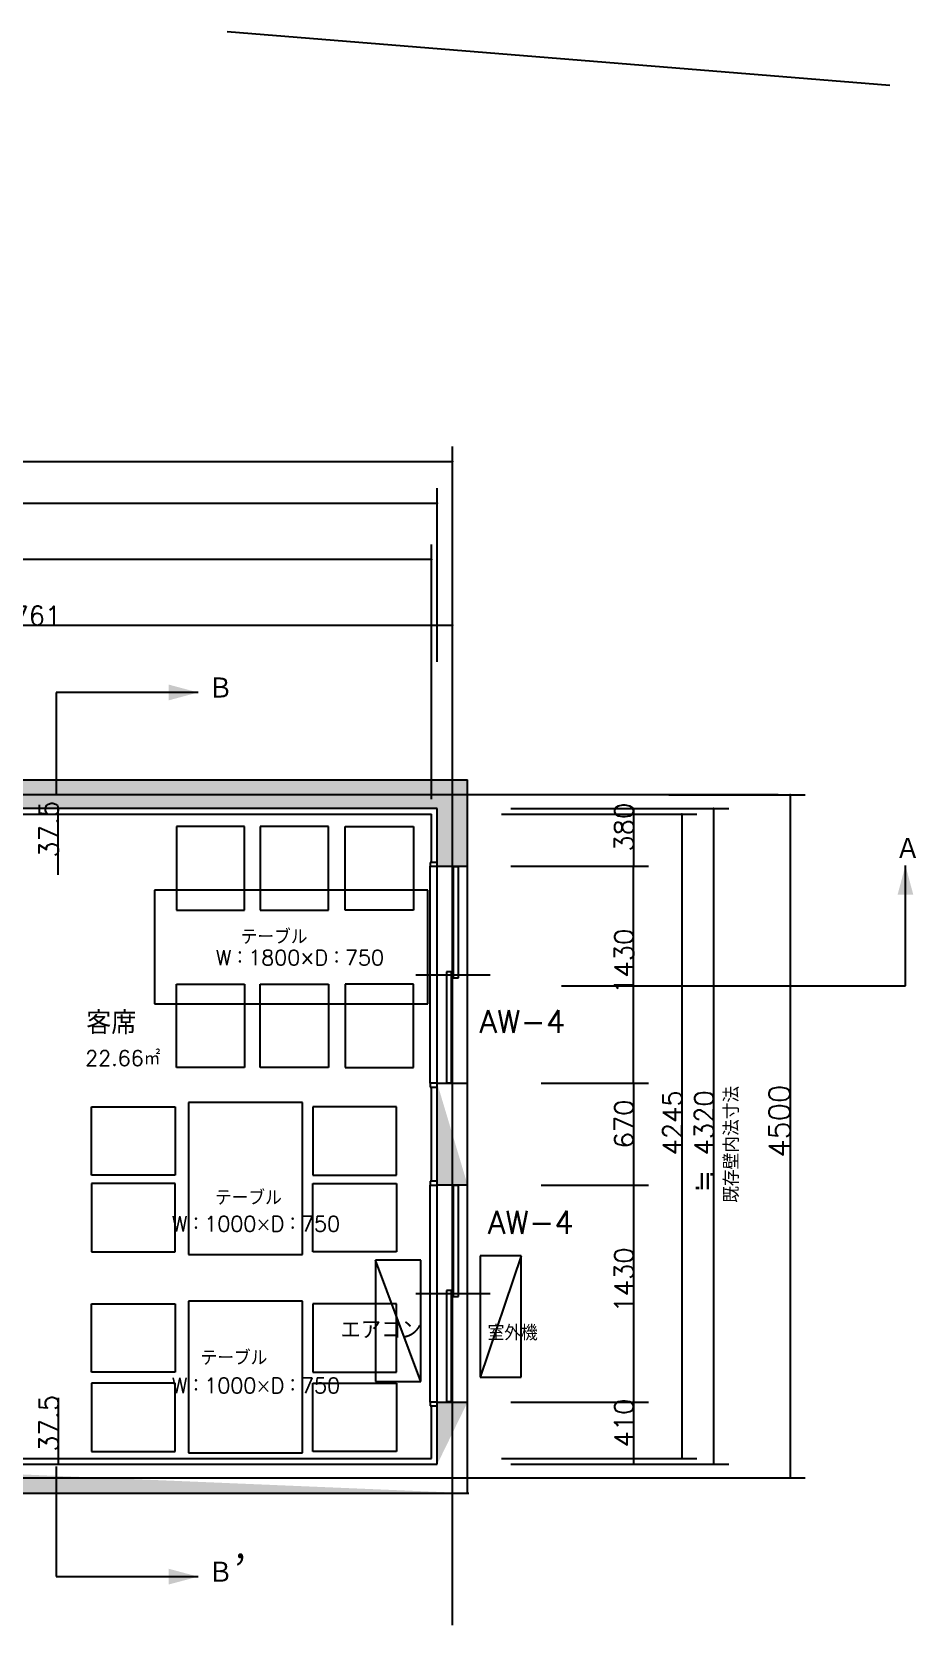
# Model space of a CAD drawing. Extents: x -22351 to 30820, y -9 to 16424.
# Drawn here: x 14229 to 20054, y 5928 to 16424 of the extents above; entities that cross this region are included whole.
import ezdxf

# ---------------------------------------------------------------- set-up
doc = ezdxf.new("R2010")
doc.units = 0
doc.header["$LTSCALE"] = 50
doc.header["$MEASUREMENT"] = 0
doc.layers.get('0').update_dxf_attribs({"linetype": 'CONTINUOUS'})
doc.styles.get("Standard").update_dxf_attribs({"font": 'txt', "bigfont": 'bigfont.shx'})

msp = doc.modelspace()

# ---------------------------------------------------------------- linework, layer by layer
at = {"linetype": 'ByBlock'}
for p, q in [((19880.6, 16069.8), (15515.9, 16424)), ((16999, 11894), (16999, 13693.4)), ((7459, 13593.4), (16999, 13593.4)), ((16899, 12273), (16899, 13419)), ((7559, 13319), (16899, 13319)), ((16861.5, 11369.8), (16861.5, 13047)), ((16861.5, 12947), (7596.5, 12947)), ((16999, 11819.8), (16999, 12615.5)), ((11238, 12515.5), (16999, 12515.5)), ((15323.7, 12072), (14387.7, 12072)), ((14387.7, 12072), (14387.7, 11397.3)), ((15323.7, 12072), (15323.7, 12072)), ((16999, 5927.7), (16999, 12086.6)), ((6459, 11497.3), (17099, 11497.3)), ((17099, 6797.3), (17099, 11497.3)), ((19145, 11397.3), (4500, 11397.3)), ((18423.8, 11397.3), (19323.8, 11397.3)), ((19223.8, 11397.3), (19223.8, 6897.3)), ((16899, 11307.3), (7559, 11307.3)), ((7596.5, 11269.8), (16861.5, 11269.8)), ((14402.7, 10869.8), (14402.7, 11307.3)), ((16861.5, 10952.3), (16861.5, 11269.8)), ((16899, 6987.3), (16899, 11307.3)), ((17322.3, 11269.8), (18610, 11269.8)), ((17384.1, 11307.3), (18819.9, 11307.3)), ((17384.1, 11307.3), (18291.5, 11307.3)), ((18191.5, 11307.3), (18191.5, 10927.3)), ((18510, 11269.8), (18510, 7024.8)), ((18719.9, 11307.3), (18719.9, 6987.3)), ((15630.4, 11188.3), (15180.4, 11188.3)), ((15180.4, 11188.3), (15180.4, 10638.3)), ((15630.4, 10638.3), (15630.4, 11188.3)), ((16182.4, 11188.3), (15732.4, 11188.3)), ((15732.4, 11188.3), (15732.4, 10638.3)), ((16182.4, 10638.3), (16182.4, 11188.3)), ((16292, 10638.3), (16292, 11188.3)), ((16292, 11188.3), (16742, 11188.3)), ((16742, 11188.3), (16742, 10638.3)), ((16899, 10952.3), (16851.5, 10952.3)), ((16851.5, 10952.3), (16851.5, 10927.3)), ((16851.5, 10927.3), (16899, 10927.3)), ((16851.5, 9497.9), (16851.5, 10927.3)), ((16899, 10927.3), (16899, 10952.3)), ((16899, 10927.3), (17099, 10927.3)), ((17039, 10923.4), (17004, 10923.4)), ((17004, 10923.4), (17004, 10192.3)), ((17039, 10192.3), (17039, 10923.4)), ((17384.1, 10927.3), (18291.5, 10927.3)), ((17584.1, 10927.3), (18291.5, 10927.3)), ((18191.5, 9497.3), (18191.5, 10927.3)), ((19983.5, 10139), (19983.5, 10932.7)), ((19983.5, 10932.7), (19983.5, 10932.7)), ((16837.2, 10769.8), (15037.2, 10769.8)), ((15037.2, 10769.8), (15037.2, 10019.8)), ((16837.2, 10019.8), (16837.2, 10769.8)), ((15180.4, 10638.3), (15630.4, 10638.3)), ((15732.4, 10638.3), (16182.4, 10638.3)), ((16742, 10638.3), (16292, 10638.3)), ((16758.4, 10212.3), (17247.4, 10212.3)), ((16994, 10232.3), (16959, 10232.3)), ((16959, 10232.3), (16959, 9500.8)), ((16994, 9500.8), (16994, 10232.3)), ((17004, 10192.3), (17039, 10192.3)), ((15180.4, 9601.3), (15180.4, 10151.3)), ((15180.4, 10151.3), (15630.4, 10151.3)), ((15630.4, 10151.3), (15630.4, 9601.3)), ((15732.4, 9601.3), (15732.4, 10151.3)), ((15732.4, 10151.3), (16182.4, 10151.3)), ((16182.4, 10151.3), (16182.4, 9601.3)), ((16292, 10151.3), (16292, 9601.3)), ((16742, 10151.3), (16292, 10151.3)), ((16742, 9601.3), (16742, 10151.3)), ((17717.6, 10139), (19983.5, 10139)), ((15037.2, 10019.8), (16837.2, 10019.8)), ((15630.4, 9601.3), (15180.4, 9601.3)), ((16182.4, 9601.3), (15732.4, 9601.3)), ((16292, 9601.3), (16742, 9601.3)), ((16899, 9497.9), (16851.5, 9497.9)), ((16851.5, 9497.9), (16851.5, 9472.9)), ((16851.5, 9472.9), (16899, 9472.9)), ((16861.5, 8852.3), (16861.5, 9472.9)), ((16899, 9472.9), (16899, 9497.9)), ((16899, 9497.3), (17099, 9497.3)), ((16959, 9500.8), (16994, 9500.8)), ((17584.1, 9497.3), (18291.5, 9497.3)), ((17584.1, 9497.3), (18291.5, 9497.3)), ((18191.5, 9497.3), (18191.5, 8827.3)), ((14621.7, 8892.8), (14621.7, 9342.8)), ((14621.7, 9342.8), (15171.7, 9342.8)), ((15171.7, 9342.8), (15171.7, 8892.8)), ((16011.5, 9369.8), (15261.5, 9369.8)), ((15261.5, 9369.8), (15261.5, 8369.8)), ((16011.5, 8369.8), (16011.5, 9369.8)), ((16629.8, 9342.8), (16079.8, 9342.8)), ((16079.8, 9342.8), (16079.8, 8892.8)), ((16629.8, 8892.8), (16629.8, 9342.8)), ((15171.7, 8892.8), (14621.7, 8892.8)), ((15171.7, 8836.3), (14621.7, 8836.3)), ((14621.7, 8836.3), (14621.7, 8386.3)), ((15171.7, 8386.3), (15171.7, 8836.3)), ((16079.8, 8892.8), (16629.8, 8892.8)), ((16079.8, 8836.3), (16629.8, 8836.3)), ((16079.8, 8386.3), (16079.8, 8836.3)), ((16629.8, 8836.3), (16629.8, 8386.3)), ((16899, 8852.3), (16851.5, 8852.3)), ((16851.5, 8852.3), (16851.5, 8827.3)), ((16851.5, 8827.3), (16899, 8827.3)), ((16851.5, 7397.6), (16851.5, 8827.3)), ((16899, 8827.3), (16899, 8852.3)), ((17099, 8827.3), (16899, 8827.3)), ((17039, 8823.4), (17004, 8823.4)), ((17004, 8823.4), (17004, 8092.3)), ((17039, 8092.3), (17039, 8823.4)), ((17584.1, 8827.3), (18291.5, 8827.3)), ((17584.1, 8827.3), (18291.5, 8827.3)), ((18191.5, 8827.3), (18191.5, 7397.3)), ((14621.7, 8386.3), (15171.7, 8386.3)), ((15261.5, 8369.8), (16011.5, 8369.8)), ((16629.8, 8386.3), (16079.8, 8386.3)), ((16791.6, 8332.7), (16491.6, 8332.7)), ((16491.6, 8332.7), (16491.6, 7532.7)), ((16791.6, 7532.7), (16491.6, 8332.7)), ((16791.6, 7532.7), (16791.6, 8332.7)), ((17452.2, 8361.7), (17182.2, 8361.7)), ((17182.2, 8361.7), (17182.2, 7562.2)), ((17452.2, 8361.7), (17182.2, 7562.2)), ((17452.2, 7562.2), (17452.2, 8361.7)), ((16758.4, 8112.3), (17247.4, 8112.3)), ((16994, 8132.3), (16959, 8132.3)), ((16959, 8132.3), (16959, 7400.8)), ((16994, 7400.8), (16994, 8132.3)), ((17004, 8092.3), (17039, 8092.3)), ((14621.7, 7593.7), (14621.7, 8043.7)), ((14621.7, 8043.7), (15171.7, 8043.7)), ((15171.7, 8043.7), (15171.7, 7593.7)), ((16011.5, 8062.5), (15261.5, 8062.5)), ((15261.5, 8062.5), (15261.5, 7062.5)), ((16011.5, 7062.5), (16011.5, 8062.5)), ((16629.8, 8043.7), (16079.8, 8043.7)), ((16079.8, 8043.7), (16079.8, 7593.7)), ((16629.8, 7593.7), (16629.8, 8043.7)), ((15171.7, 7593.7), (14621.7, 7593.7)), ((16079.8, 7593.7), (16629.8, 7593.7)), ((17182.2, 7562.2), (17452.2, 7562.2)), ((15171.7, 7520.9), (14621.7, 7520.9)), ((14621.7, 7520.9), (14621.7, 7070.9)), ((15171.7, 7070.9), (15171.7, 7520.9)), ((16079.8, 7520.9), (16629.8, 7520.9)), ((16079.8, 7070.9), (16079.8, 7520.9)), ((16491.6, 7532.7), (16791.6, 7532.7)), ((16629.8, 7520.9), (16629.8, 7070.9)), ((14402.7, 7424.8), (14402.7, 6987.3)), ((16899, 7397.6), (16851.5, 7397.6)), ((16851.5, 7397.6), (16851.5, 7372.6)), ((16851.5, 7372.6), (16899, 7372.6)), ((16861.5, 7024.8), (16861.5, 7372.6)), ((16899, 7372.6), (16899, 7397.6)), ((16899, 7397.3), (17099, 7397.3)), ((16959, 7400.8), (16994, 7400.8)), ((17384.1, 7397.3), (18291.5, 7397.3)), ((17584.1, 7397.3), (18291.5, 7397.3)), ((18191.5, 7397.3), (18191.5, 6987.3)), ((14621.7, 7070.9), (15171.7, 7070.9)), ((15261.5, 7062.5), (16011.5, 7062.5)), ((16629.8, 7070.9), (16079.8, 7070.9)), ((7559, 6987.3), (16899, 6987.3)), ((12894, 7024.8), (16861.5, 7024.8)), ((14387.7, 6972.3), (14387.7, 6247.2)), ((17322.3, 7024.8), (18610, 7024.8)), ((17384.1, 6987.3), (18819.9, 6987.3)), ((17384.1, 6987.3), (18291.5, 6987.3)), ((4217.5, 6897.3), (19223.8, 6897.3)), ((18423.8, 6897.3), (19323.8, 6897.3)), ((7359, 6797.3), (17108.3, 6797.3)), ((14387.7, 6247.2), (15323.7, 6247.2)), ((15323.7, 6247.2), (15323.7, 6247.2))]:
    msp.add_line(p, q, dxfattribs=at)
for p in [(16999, 13593.4), (16899, 13319), (16861.5, 12947), (16999, 12515.5), (19223.8, 11397.3), (14402.7, 11307.3), (14402.7, 11269.8), (18191.5, 11307.3), (18510, 11269.8), (18719.9, 11307.3), (18191.5, 10927.3), (18191.5, 10927.3), (18191.5, 9497.3), (18191.5, 9497.3), (18191.5, 8827.3), (18191.5, 8827.3), (18191.5, 7397.3), (18191.5, 7397.3), (14402.7, 7024.8), (14402.7, 6987.3), (18191.5, 6987.3), (18510, 7024.8), (18719.9, 6987.3), (19223.8, 6897.3)]:
    msp.add_point(p, dxfattribs=at)
for points in [[(15130.5, 12020.3), (15130.5, 12123.8), (15323.7, 12072)], [(17099, 11497.3), (7359, 11497.3), (16899, 11307.3), (7559, 11307.3)], [(16899, 11307.3), (16899, 10927.3), (17099, 11497.3), (17099, 10927.3)], [(19931.7, 10739.5), (19983.5, 10932.7), (20035.3, 10739.5)], [(16899, 9497.3), (17099, 8827.3), (16899, 8827.3)], [(16899, 6987.3), (17099, 7397.3), (16899, 7397.3)], [(12570, 6987.3), (17099, 6797.3), (12570, 6797.3)], [(15130.5, 6195.5), (15130.5, 6299), (15323.7, 6247.2)]]:
    msp.add_solid(points, dxfattribs=at)

# ---------------------------------------------------------------- texts
for s, height, p in [('5761', 125, (13993.5, 12515.5)), ('Ｂ', 150, (15389, 12024.1)), ('Ａ', 150, (19916.5, 10967.2)), ('テーブル', 100, (15604.4, 10412.2)), ('W：1800×D：750', 100, (15441.1, 10275.2)), ('客席', 150, (14586.8, 9820.9)), ('AW-4', 150, (17177.4, 9829.9)), ('22.66㎡', 100, (14579.9, 9613)), ('テーブル', 100, (15435.3, 8693.6)), ('W：1000×D：750', 100, (15151.8, 8521.6)), ('AW-4', 150, (17232.8, 8506.5)), ('エアコン', 121.5, (16261.8, 7812.2)), ('室外機', 100, (17231, 7803.1)), ('テーブル', 100, (15340, 7638.7)), ('W：1000×D：750', 100, (15151.8, 7456.6)), ('Ｂ', 150, (15389, 6199.3)), ('，', 200, (15549.1, 6325.7))]:
    msp.add_text(s, height=height, dxfattribs=at).set_placement(p)
for s, height, p in [('37.5', 125, (14402.7, 10983.5)), ('380', 125, (18191.5, 11023.5)), ('1430', 125, (18191.5, 10087.3)), ('既存壁内法寸法', 100, (18887.5, 8710)), ('4500', 140, (19223.8, 9007.1)), ('670', 125, (18191.5, 9068.5)), ('4245', 125, (18510, 9022.3)), ('4320', 125, (18719.9, 9022.3)), ('≒', 140, (18721.9, 8780.6)), ('1430', 125, (18191.5, 7987.3)), ('37.5', 125, (14402.7, 7070)), ('410', 125, (18191.5, 7098.5))]:
    msp.add_text(s, height=height, rotation=90, dxfattribs=at).set_placement(p)

doc.saveas('drawing.dxf')
